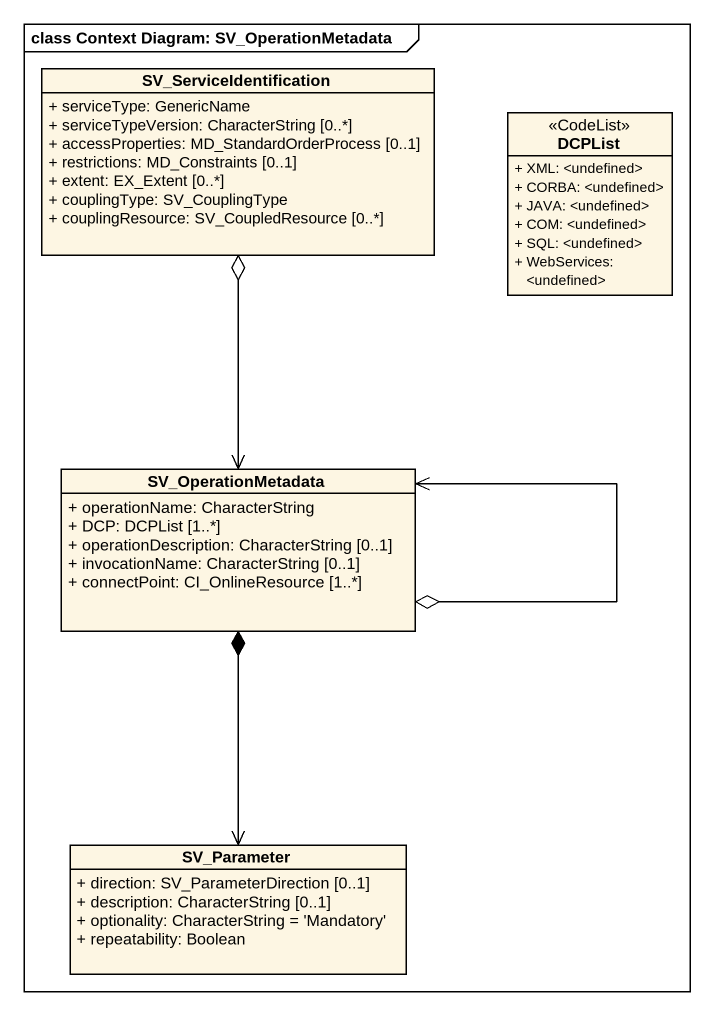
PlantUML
@startuml
mainframe class Context Diagram: SV_OperationMetadata
hide circle
hide empty members
skinparam classAttributeIconSize 0
class SV_ServiceIdentification {
  + serviceType: GenericName
  + serviceTypeVersion: CharacterString [0..*]
  + accessProperties: MD_StandardOrderProcess [0..1]
  + restrictions: MD_Constraints [0..1]
  + extent: EX_Extent [0..*]
  + couplingType: SV_CouplingType
  + couplingResource: SV_CoupledResource [0..*]
}
class DCPList <<CodeList>> {
  + XML: <undefined>
  + CORBA: <undefined>
  + JAVA: <undefined>
  + COM: <undefined>
  + SQL: <undefined>
  + WebServices: <undefined>
}
class SV_OperationMetadata {
  + operationName: CharacterString
  + DCP: DCPList [1..*]
  + operationDescription: CharacterString [0..1]
  + invocationName: CharacterString [0..1]
  + connectPoint: CI_OnlineResource [1..*]
}
class SV_Parameter {
  + direction: SV_ParameterDirection [0..1]
  + description: CharacterString [0..1]
  + optionality: CharacterString = 'Mandatory'
  + repeatability: Boolean
}
SV_ServiceIdentification o--> SV_OperationMetadata
SV_OperationMetadata o--> SV_OperationMetadata
SV_OperationMetadata *--> SV_Parameter
@enduml
